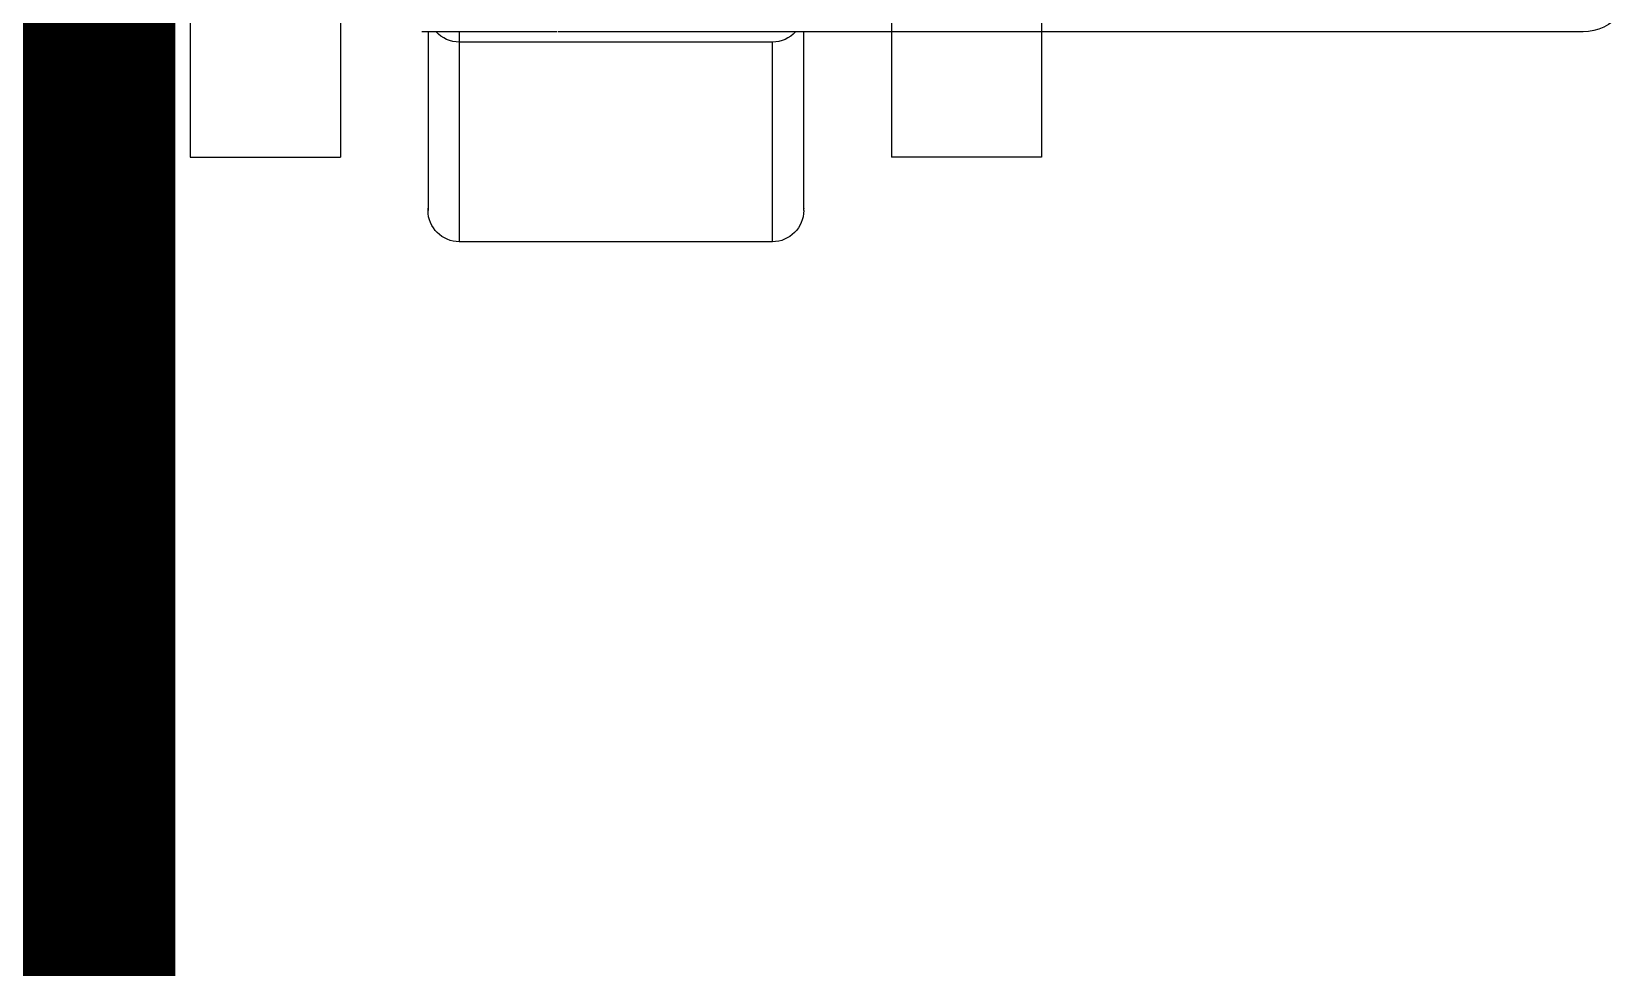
# Model space of a CAD drawing. Extents: x -3450 to 27857, y -1288 to 11880.
# Drawn here: x 926.9 to 954.78, y 766.11 to 782.54 of the extents above; entities that cross this region are included whole.
import ezdxf

# ---------------------------------------------------------------- set-up
doc = ezdxf.new("R2010")
doc.units = 0
doc.layers.add('188K-SM-03-F20-MECH-EQ-Y2257103$0$01-電力-CSA', color=1, linetype='Continuous')
doc.layers.add('188K-SM-03-F20-MECH-EQ-Y2257103$0$18P7-PCWR-20.7-PIPE', color=6, linetype='Continuous')

# ---------------------------------------------------------------- blocks, each defined once
blk = doc.blocks.new('188K-SM-03-F20-MECH-EQ-Y2257103$0$18P7-多耳-蝶閥-300A-上視-捷流')
at = {"linetype": 'Continuous'}
for p, q in [((202.5, 9.45), (202.5, 31)), ((202.5, 30), (231.04, 30)), ((202.5, 25), (236.04, 25)), ((204.15, -25), (204.15, 25)), ((236.04, -25), (236.04, 25)), ((202.5, -154.5), (202.5, 9.27)), ((236.04, -25), (204.15, -25)), ((231.04, -30), (202.5, -30))]:
    blk.add_line(p, q, dxfattribs=at)
for centre, radius, start, end in [((199.15, 25), 5, 0, 47.9496), ((230.69, 25.18), 4.82, 85.8647, 89.9983), ((231.04, 25), 5, 0, 90), ((199.15, -25), 5, 312.0504, 0), ((231.04, -25), 5, 270, 0), ((230.69, -25.18), 4.82, 270.0017, 274.1353), ((195, -154.5), 7.5, 307.9302, 0)]:
    blk.add_arc(centre, radius, start, end, dxfattribs=at)
blk = doc.blocks.new('188K-SM-03-F20-MECH-EQ-Y2257103$0$18P7-法蘭-300A-正視-派肯')
for p, q in [((-222.5, 38), (222.5, 38)), ((222.5, 14), (222.5, 38)), ((-222.5, 14), (222.5, 14))]:
    blk.add_line(p, q)
blk = doc.blocks.new('188K-SM-03-F20-MECH-EQ-Y2257103$0$300A-捷流蝶閥+派肯法蘭-上視')
at = {"xscale": -1, "rotation": 180}
blk.add_blockref('188K-SM-03-F20-MECH-EQ-Y2257103$0$18P7-法蘭-300A-正視-派肯', (0, 82), dxfattribs=at)
for name, p in [('188K-SM-03-F20-MECH-EQ-Y2257103$0$18P7-多耳-蝶閥-300A-上視-捷流', (0, 0)), ('188K-SM-03-F20-MECH-EQ-Y2257103$0$18P7-法蘭-300A-正視-派肯', (0, -82))]:
    blk.add_blockref(name, p)
blk = doc.blocks.new('188K-SM-03-F20-MECH-EQ-Y2257103$0$18P7-PCW-過濾桶配管')
at = {"layer": '188K-SM-03-F20-MECH-EQ-Y2257103$0$18P7-PCWR-20.7-PIPE', "xscale": 0.09999999999999992, "yscale": 0.09999999999999992, "zscale": 0.09999999999999992}
blk.add_blockref('188K-SM-03-F20-MECH-EQ-Y2257103$0$300A-捷流蝶閥+派肯法蘭-上視', (0, -38.687), dxfattribs=at)
blk = doc.blocks.new('188K-SM-03-F20-MECH-EQ-Y2257103')
at = {"layer": '188K-SM-03-F20-MECH-EQ-Y2257103$0$01-電力-CSA', "color": 217, "ltscale": 1000, "true_color": 0x93278f, "const_width": 80}
blk.add_lwpolyline([(889.419, 1795.566), (548.556, 1795.566), (548.556, 63.206), (889.419, 63.206)], close=True, dxfattribs=at)
at = {"layer": '188K-SM-03-F20-MECH-EQ-Y2257103$0$18P7-PCWR-20.7-PIPE', "xscale": -1.099104711986056, "yscale": 1.099104711986056, "zscale": 1.099104711986056, "rotation": 90}
blk.add_blockref('188K-SM-03-F20-MECH-EQ-Y2257103$0$18P7-PCW-過濾桶配管', (894.631, 804.795), dxfattribs=at)

msp = doc.modelspace()

# ---------------------------------------------------------------- block references
msp.add_blockref('188K-SM-03-F20-MECH-EQ-Y2257103', (0, 0))

doc.saveas('drawing.dxf')
